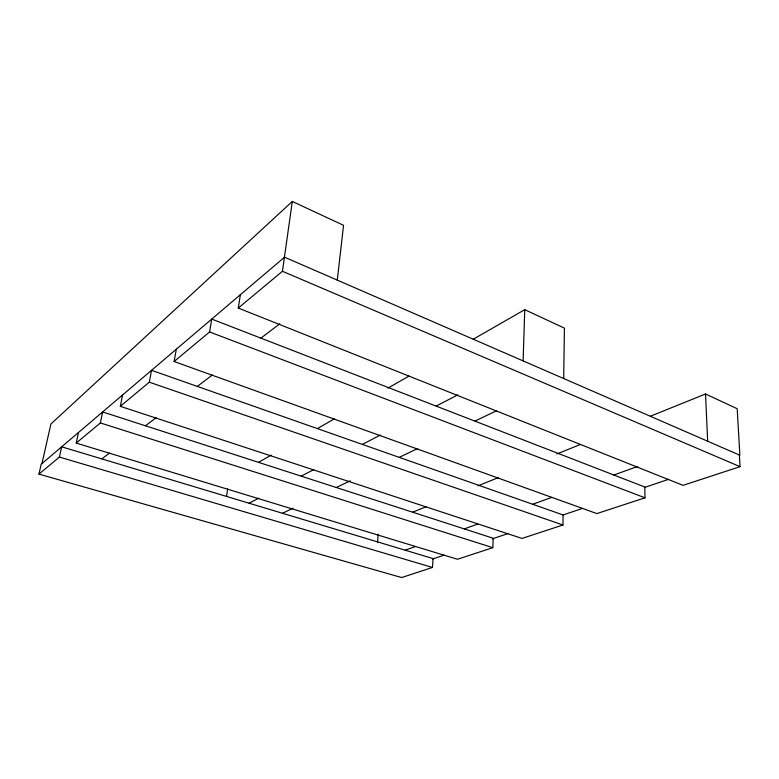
<?xml version="1.0" encoding="UTF-8"?>
<svg xmlns="http://www.w3.org/2000/svg" width="779" height="779" viewBox="0 0 779 779"><rect width="100%" height="100%" fill="white"/><g stroke="black" fill="none" stroke-linecap="round" stroke-linejoin="round"><path stroke-width="1.17" d="M650.348 416.249L705.531 393.979L737.187 408.722L739.875 455.248L563.694 378.536L564.415 328.144L524.754 309.672L473.204 339.245M122.576 394.972L120.317 406.326L521.969 538.425L562.954 525.007L563.1 514.958L582.614 508.366M523.128 360.901L524.754 309.672M492.815 547.676L493.204 538.26L102.643 411.935L100.384 422.939L76.206 443.076L457.448 559.264L492.815 547.676L100.384 422.939M432.491 567.443L433.066 558.592L61.668 446.815L41.18 464.255L38.95 474.109L401.652 577.551L432.491 567.443L59.418 457.069L38.95 474.109M377.494 542.651L378.224 534.219M337.278 280.119L343.549 225.316L292.31 201.449L50.908 424L41.949 463.661M292.31 201.449L282.436 271.277L238.286 308.056L683.027 485.346L740.05 466.66L739.378 455.033M226.601 496.019L227.672 488.822M238.286 308.056L240.37 294.705L284.559 257.197L563.694 378.536M174.116 361.514L209.6 331.951L211.742 319.078L644.798 487.011L645.002 497.81L596.88 513.575L174.116 361.514L176.327 349.226M120.317 406.326L149.305 382.187L151.535 370.317L563.1 514.958M76.206 443.076L78.465 432.511M59.418 457.069L61.668 446.815L240.37 294.705M101.864 458.88L109.411 453.154M145.498 425.753L156.082 417.719M197.369 386.374L212.346 375.001M260.955 338.105L279.788 323.811M258.56 462.337L271.189 455.092M317.481 428.547L334.318 418.888M387.981 388.117L409.024 376.053M249.105 503.185L258.774 498.161M301.249 476.115L313.781 469.61M362.41 444.371L380.347 435.072M436.221 406.063L457.799 394.865M282.534 513.244L293.099 508.181M336.343 487.469L350.326 480.779M399.286 457.331L417.69 448.519M474.956 421.088L496.35 410.845M412.743 512.154L426.249 506.691M478.053 485.784L498.326 477.605M556.878 453.972L580.53 444.429M405.158 550.198L415.158 546.595M464.274 528.902L477.79 524.033M532.68 504.266L551.844 497.362M613.871 475.015L637.728 466.426M432.472 559.079L443.981 555.184M492.338 538.854L508.453 533.411M644.603 487.43L668.703 479.289M149.305 382.187L562.954 525.007M209.6 331.951L645.002 497.81M282.436 271.277L740.05 466.66M705.531 393.979L707.653 441.235"/></g></svg>
